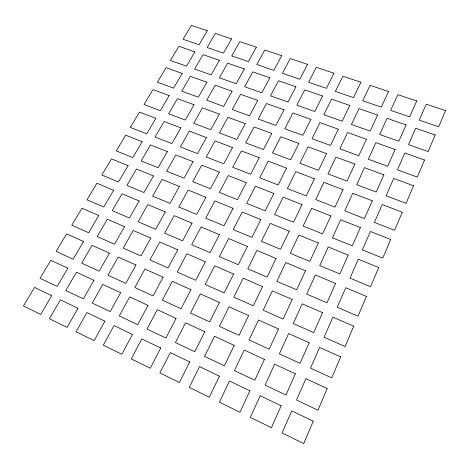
<?xml version="1.0" encoding="UTF-8"?>
<svg xmlns="http://www.w3.org/2000/svg" width="469" height="469" viewBox="0 0 469 469"><rect width="100%" height="100%" fill="white"/><g stroke="black" fill="none" stroke-linecap="round" stroke-linejoin="round"><path stroke-width="0.7" d="M313.263 421.215L303.736 443.586L282.092 432.957L291.765 410.897L313.263 421.215M327.18 388.543L317.953 410.211L296.525 400.039L305.899 378.665L327.18 388.543M340.664 356.88L331.724 377.879L310.513 368.147L319.594 347.423L340.664 356.88M353.737 326.184L345.067 346.544L324.067 337.223L332.879 317.126L353.737 326.184M366.424 296.408L358.011 316.159L337.217 307.23L345.77 287.732L366.424 296.408M378.729 267.518L370.569 286.682L349.98 278.129L358.281 259.205L378.729 267.518M390.677 239.466L382.751 258.073L362.367 249.877L370.428 231.493L390.677 239.466M402.285 212.217L394.581 230.297L374.397 222.435L382.229 204.578L402.285 212.217M413.558 185.747L406.078 203.312L386.087 195.778L393.702 178.419L413.558 185.747M424.521 160.011L417.246 177.089L397.454 169.86L404.853 152.982L424.521 160.011M435.179 134.984L428.109 151.593L408.499 144.663L415.698 128.242L435.179 134.984M445.55 110.643L438.667 126.794L419.251 120.146L426.257 104.171L445.55 110.643M281.16 405.802L271.416 427.716L250.34 417.363L260.219 395.754L281.16 405.802M295.394 373.793L285.955 395.021L265.079 385.113L274.658 364.167L295.394 373.793M309.194 342.757L300.043 363.34L279.372 353.855L288.652 333.541L309.194 342.757M322.578 312.659L313.702 332.621L293.225 323.534L302.235 303.824L322.578 312.659M335.57 283.452L326.952 302.822L306.673 294.116L315.42 274.986L335.57 283.452M348.18 255.095L339.814 273.908L319.729 265.56L328.218 246.981L348.18 255.095M360.421 227.559L352.301 245.826L332.404 237.824L340.652 219.779L360.421 227.559M372.322 200.802L364.425 218.554L344.715 210.88L352.735 193.339L372.322 200.802M383.888 174.796L376.214 192.056L356.686 184.692L364.483 167.638L383.888 174.796M395.133 149.511L387.67 166.29L368.329 159.231L375.909 142.64L395.133 149.511M406.072 124.912L398.808 141.233L379.65 134.462L387.025 118.317L406.072 124.912M416.712 100.97L409.648 116.857L390.665 110.356L397.847 94.644L416.712 100.97M249.883 390.794L239.94 412.257L219.41 402.179L229.482 380.998L249.883 390.794M264.416 359.418L254.778 380.224L234.436 370.574L244.202 350.032L264.416 359.418M278.516 328.986L269.165 349.171L249.01 339.919L258.483 319.999L278.516 328.986M292.187 299.462L283.118 319.049L263.15 310.185L272.342 290.85L292.187 299.462M305.466 270.806L296.66 289.819L276.874 281.324L285.797 262.546L305.466 270.806M318.357 242.971L309.804 261.438L290.2 253.295L298.87 235.051L318.357 242.971M330.885 215.933L322.572 233.873L303.144 226.064L311.574 208.336L330.885 215.933M343.056 189.652L334.977 207.093L315.731 199.601L323.921 182.365L343.056 189.652M354.892 164.103L347.037 181.057L327.966 173.87L335.933 157.103L354.892 164.103M366.406 139.246L358.767 155.737L339.861 148.837L347.617 132.534L366.406 139.246M377.609 115.057L370.176 131.109L351.439 124.49L358.99 108.615L377.609 115.057M388.514 91.519L381.279 107.143L362.713 100.782L370.059 85.329L388.514 91.519M219.41 376.161L209.274 397.202L189.271 387.376L199.518 366.617L219.41 376.161M234.219 345.401L224.393 365.808L204.566 356.393L214.503 336.255L234.219 345.401M248.593 315.561L239.061 335.353L219.404 326.336L229.048 306.79L248.593 315.561M262.54 286.594L253.289 305.811L233.802 297.164L243.171 278.187L262.54 286.594M276.083 258.466L267.101 277.126L247.79 268.837L256.889 250.399L276.083 258.466M289.244 231.141L280.515 249.268L261.374 241.318L270.214 223.402L289.244 231.141M302.03 204.584L293.547 222.2L274.576 214.573L283.17 197.162L302.03 204.584M314.464 178.759L306.216 195.895L287.409 188.573L295.769 171.636L314.464 178.759M326.559 153.65L318.533 170.311L299.89 163.288L308.027 146.809L326.559 153.65M338.325 129.215L330.516 145.431L312.037 138.683L319.952 122.649L338.325 129.215M349.78 105.425L342.177 121.213L323.856 114.735L331.565 99.123L349.78 105.425M360.931 82.268L353.532 97.64L335.37 91.42L342.874 76.213L360.931 82.268M189.699 361.904L179.393 382.528L159.888 372.949L170.306 352.594L189.699 361.904M204.771 331.735L194.776 351.744L175.435 342.569L185.542 322.813L204.771 331.735M219.398 302.458L209.696 321.881L190.52 313.081L200.333 293.905L219.398 302.458M233.603 274.031L224.182 292.891L205.17 284.454L214.696 265.823L233.603 274.031M247.403 246.418L238.246 264.739L219.398 256.643L228.655 238.545L247.403 246.418M260.811 219.58L251.917 237.384L233.222 229.622L242.227 212.023L260.811 219.58M273.849 193.492L265.196 210.804L246.665 203.353L255.417 186.24L273.849 193.492M286.53 168.119L278.111 184.956L259.732 177.804L268.25 161.154L286.53 168.119M298.864 143.432L290.674 159.812L272.454 152.947L280.743 136.743L298.864 143.432M310.871 119.402L302.898 135.348L284.83 128.752L292.902 112.982L310.871 119.402M322.561 96.004L314.799 111.534L296.883 105.197L304.739 89.837L322.561 96.004M333.946 73.217L326.389 88.342L308.62 82.257L316.276 67.296L333.946 73.217M160.726 347.998L150.262 368.224L131.244 358.885L141.814 338.917L160.726 347.998M176.045 318.404L165.885 338.038L147.02 329.08L157.279 309.698L176.045 318.404M190.912 289.678L181.052 308.737L162.338 300.148L172.305 281.324L190.912 289.678M205.358 261.772L195.778 280.286L177.212 272.049L186.897 253.758L205.358 261.772M219.392 234.652L210.083 252.644L191.669 244.742L201.084 226.961L219.392 234.652M233.04 208.289L223.983 225.782L205.721 218.196L214.878 200.908L233.04 208.289M246.307 182.652L237.502 199.665L219.392 192.384L228.292 175.564L246.307 182.652M259.216 157.713L250.651 174.263L232.683 167.269L241.347 150.907L259.216 157.713M271.78 133.436L263.443 149.547L245.621 142.834L254.057 126.9L271.78 133.436M284.015 109.805L275.895 125.493L258.22 119.038L266.433 103.526L284.015 109.805M295.927 86.788L288.019 102.066L270.49 95.869L278.486 80.75L295.927 86.788M307.535 64.364L299.832 79.249L282.438 73.293L290.235 58.561L307.535 64.364M132.469 334.432L121.852 354.271L103.297 345.161L114.014 325.574L132.469 334.432M148.011 305.395L137.704 324.659L119.29 315.924L129.696 296.9L148.011 305.395M163.106 277.197L153.093 295.904L134.826 287.526L144.939 269.042L163.106 277.197M177.774 249.795L168.043 267.975L149.922 259.932L159.747 241.969L177.774 249.795M192.032 223.162L182.576 240.832L164.59 233.111L174.146 215.646L192.032 223.162M205.897 197.261L196.699 214.444L178.853 207.034L188.151 190.045L205.897 197.261M219.386 172.064L210.434 188.784L192.736 181.667L201.776 165.129L219.386 172.064M232.513 147.542L223.801 163.816L206.237 156.974L215.042 140.882L232.513 147.542M245.293 123.669L236.81 139.51L219.386 132.944L227.957 117.273L245.293 123.669M257.739 100.419L249.479 115.849L232.184 109.535L240.538 94.269L257.739 100.419M269.863 77.766L261.813 92.803L244.66 86.736L252.797 71.863L269.863 77.766M281.681 55.694L273.837 70.344L256.813 64.517L264.745 50.013L281.681 55.694M104.898 321.195L94.134 340.664L76.037 331.776L86.882 312.553L104.898 321.195M120.65 292.703L110.197 311.604L92.229 303.08L102.77 284.402L120.65 292.703M135.957 265.014L125.803 283.382L107.964 275.197L118.211 257.047L135.957 265.014M150.836 238.1L140.964 255.957L123.259 248.101L133.219 230.455L150.836 238.1M165.305 211.935L155.702 229.3L138.132 221.755L147.817 204.59L165.305 211.935M179.375 186.474L170.036 203.37L152.595 196.124L162.022 179.422L179.375 186.474M193.07 161.705L183.983 178.144L166.671 171.185L175.846 154.928L193.07 161.705M206.401 137.593L197.555 153.598L180.372 146.908L189.306 131.08L206.401 137.593M219.381 114.108L210.763 129.696L193.715 123.271L202.42 107.847L219.381 114.108M232.032 91.232L223.637 106.416L206.712 100.237L215.195 85.217L232.032 91.232M244.355 68.937L236.171 83.734L219.381 77.801L227.647 63.157L244.355 68.937M256.367 47.205L248.394 61.632L231.727 55.922L239.782 41.647L256.367 47.205M77.989 308.28L67.096 327.385L49.427 318.709L60.401 299.838L77.989 308.28M93.935 280.304L83.353 298.864L65.812 290.54L76.476 272.202L93.935 280.304M109.441 253.113L99.152 271.152L81.735 263.162L92.1 245.334L109.441 253.113M124.514 226.674L114.512 244.22L97.218 236.54L107.301 219.205L124.514 226.674M139.176 200.961L129.444 218.026L112.273 210.651L122.087 193.779L139.176 200.961M153.445 175.934L143.977 192.542L126.923 185.46L136.473 169.039L153.445 175.934M167.333 151.575L158.112 167.744L141.187 160.937L150.485 144.95L167.333 151.575M180.852 127.861L171.877 143.602L155.075 137.059L164.132 121.489L180.852 127.861M194.025 104.751L185.284 120.087L168.6 113.803L177.429 98.631L194.025 104.751M206.864 82.239L198.346 97.183L181.784 91.138L190.385 76.347L206.864 82.239M219.375 60.296L211.073 74.864L194.629 69.049L203.013 54.633L219.375 60.296M231.58 38.892L223.479 53.103L207.157 47.51L215.335 33.446L231.58 38.892M51.713 295.669L40.697 314.423L23.45 305.952L34.542 287.427L51.713 295.669M67.847 268.198L57.142 286.424L40.006 278.293L50.793 260.283L67.847 268.198M83.535 241.488L73.123 259.21L56.104 251.402L66.592 233.884L83.535 241.488M98.789 215.506L88.664 232.747L71.763 225.243L81.964 208.207L98.789 215.506M113.633 190.232L103.784 207.005L86.994 199.8L96.925 183.215L113.633 190.232M128.084 165.627L118.493 181.954L101.82 175.031L111.487 158.88L128.084 165.627M142.154 141.673L132.815 157.572L116.259 150.912L125.674 135.183L142.154 141.673M155.86 118.335L146.762 133.823L130.318 127.421L139.492 112.103L155.86 118.335M169.215 95.6L160.351 110.69L144.018 104.534L152.958 89.602L169.215 95.6M182.23 73.434L173.589 88.149L157.373 82.227L166.09 67.671L182.23 73.434M194.916 51.83L186.492 66.176L170.394 60.483L178.894 46.279L194.916 51.83M207.298 30.755L199.079 44.743L183.092 39.267L191.381 25.414L207.298 30.755"/></g></svg>
